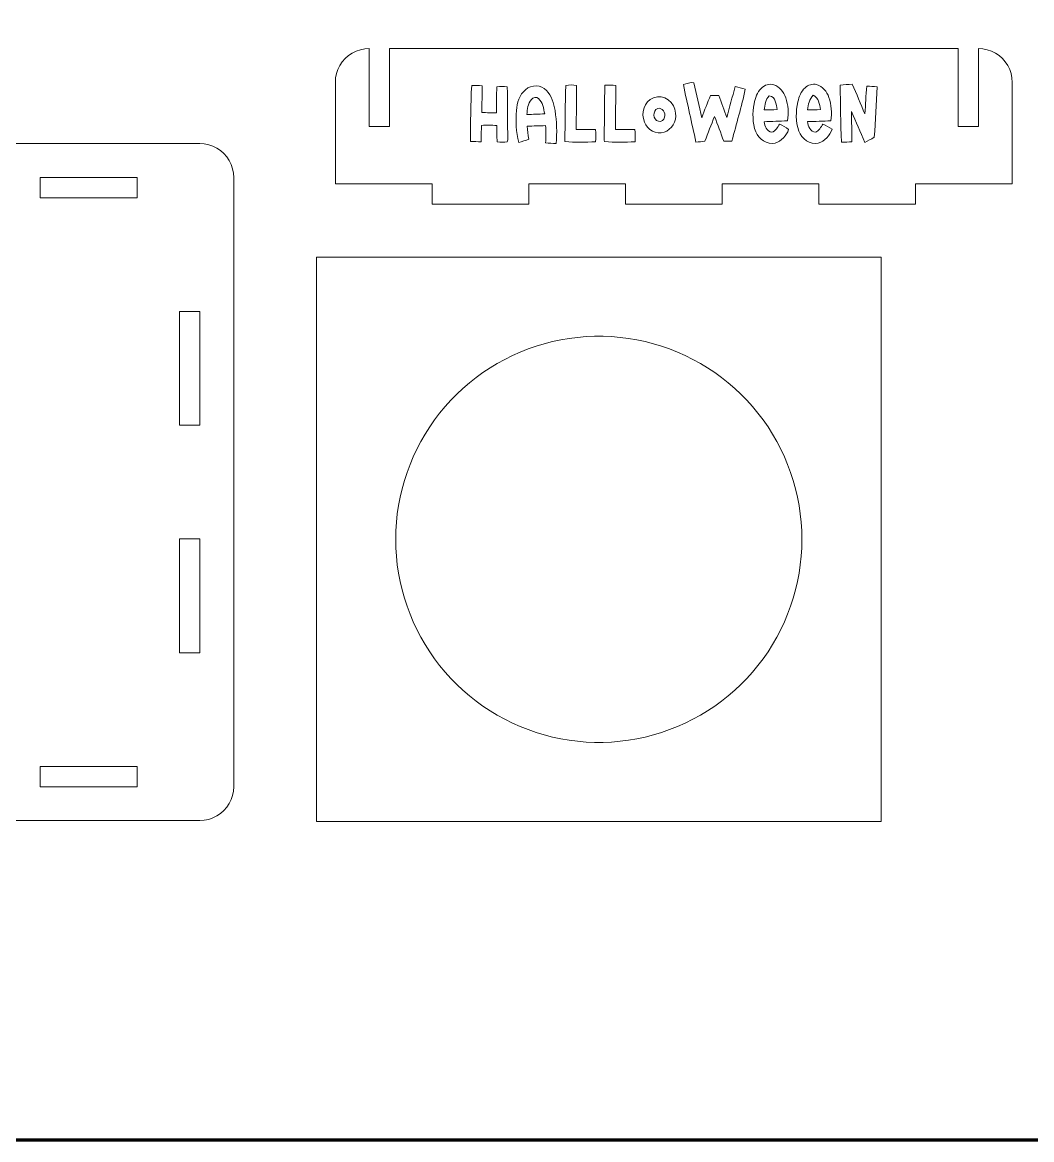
# Model space of a CAD drawing. Header units: centimetres. Extents: x 3.2 to 56.2, y -80.4 to -3.5.
# Drawn here: x 26.67 to 42.07, y -80.39 to -63.33 of the extents above; entities that cross this region are included whole.
import ezdxf

# ---------------------------------------------------------------- set-up
doc = ezdxf.new("R2010")
doc.units = ezdxf.units.CM
doc.header["$MEASUREMENT"] = 0

msp = doc.modelspace()

# ---------------------------------------------------------------- linework, layer by layer
at = {"color": 250, "lineweight": 18, "true_color": 0x231f20}
for points in [[(41.395, -63.749), (41.459, -63.771), (41.52, -63.8), (41.576, -63.838), (41.627, -63.883), (41.671, -63.933), (41.709, -63.99), (41.739, -64.05), (41.76, -64.114), (41.773, -64.18), (41.778, -64.248), (41.778, -65.798), (40.302, -65.798), (40.302, -66.108), (38.826, -66.108), (38.826, -65.798), (37.349, -65.798), (37.349, -66.108), (35.873, -66.108), (35.873, -65.798), (34.397, -65.798), (34.397, -66.108), (32.921, -66.108), (32.921, -65.798), (31.445, -65.798), (31.445, -64.248), (31.449, -64.18), (31.462, -64.114), (31.484, -64.05), (31.514, -63.99), (31.551, -63.933), (31.596, -63.883), (31.647, -63.838), (31.703, -63.8), (31.764, -63.771), (31.828, -63.749), (31.894, -63.736), (31.961, -63.731), (31.961, -64.92), (32.271, -64.92), (32.271, -63.731), (40.951, -63.731), (40.951, -64.92), (41.261, -64.92), (41.261, -63.731), (41.329, -63.736), (41.395, -63.749)], [(29.895, -74.999), (29.895, -65.699), (29.89, -65.631), (29.877, -65.565), (29.855, -65.501), (29.825, -65.44), (29.788, -65.384), (29.743, -65.333), (29.692, -65.289), (29.636, -65.251), (29.576, -65.221), (29.512, -65.2), (29.445, -65.187), (29.378, -65.182), (20.078, -65.182)], [(26.942, -65.699), (28.418, -65.699), (28.418, -66.009), (26.942, -66.009), (26.942, -65.699), (26.942, -65.699)], [(31.158, -75.532), (39.776, -75.532), (39.776, -66.914), (31.158, -66.914), (31.158, -75.532), (31.158, -75.532)], [(29.068, -69.481), (29.378, -69.481), (29.378, -67.745), (29.068, -67.745), (29.068, -69.481), (29.068, -69.481)], [(35.92, -74.29), (35.791, -74.306), (35.662, -74.317), (35.532, -74.322), (35.402, -74.322), (35.272, -74.317), (35.143, -74.306), (35.014, -74.29), (34.886, -74.268), (34.759, -74.241), (34.633, -74.209), (34.509, -74.171), (34.386, -74.128), (34.266, -74.081), (34.147, -74.028), (34.031, -73.97), (33.917, -73.908), (33.806, -73.84), (33.698, -73.768), (33.593, -73.692), (33.491, -73.611), (33.393, -73.527), (33.298, -73.438), (33.207, -73.345), (33.12, -73.248), (33.037, -73.148), (32.959, -73.045), (32.885, -72.938), (32.815, -72.829), (32.75, -72.716), (32.69, -72.601), (32.635, -72.484), (32.585, -72.364), (32.539, -72.242), (32.499, -72.119), (32.464, -71.994), (32.435, -71.867), (32.41, -71.74), (32.391, -71.611), (32.378, -71.482), (32.37, -71.353), (32.367, -71.223), (32.37, -71.093), (32.378, -70.963), (32.391, -70.834), (32.41, -70.706), (32.435, -70.578), (32.464, -70.452), (32.499, -70.327), (32.539, -70.203), (32.585, -70.082), (32.635, -69.962), (32.69, -69.845), (32.75, -69.729), (32.815, -69.617), (32.885, -69.507), (32.959, -69.401), (33.037, -69.297), (33.12, -69.197), (33.207, -69.101), (33.298, -69.008), (33.393, -68.919), (33.491, -68.834), (33.593, -68.754), (33.698, -68.677), (33.806, -68.605), (33.917, -68.538), (34.031, -68.476), (34.147, -68.418), (34.266, -68.365), (34.386, -68.317), (34.509, -68.275), (34.633, -68.237), (34.759, -68.205), (34.886, -68.178), (35.014, -68.156), (35.143, -68.14), (35.272, -68.129), (35.402, -68.124), (35.532, -68.124), (35.662, -68.129), (35.791, -68.14), (35.92, -68.156), (36.048, -68.178), (36.175, -68.205), (36.301, -68.237), (36.425, -68.275), (36.547, -68.317), (36.668, -68.365), (36.787, -68.418), (36.903, -68.476), (37.017, -68.538), (37.128, -68.605), (37.236, -68.677), (37.341, -68.754), (37.443, -68.834), (37.541, -68.919), (37.636, -69.008), (37.727, -69.101), (37.814, -69.197), (37.896, -69.297), (37.975, -69.401), (38.049, -69.507), (38.119, -69.617), (38.183, -69.729), (38.244, -69.845), (38.299, -69.962), (38.349, -70.082), (38.394, -70.203), (38.435, -70.327), (38.47, -70.452), (38.499, -70.578), (38.523, -70.706), (38.542, -70.834), (38.556, -70.963), (38.564, -71.093), (38.567, -71.223), (38.564, -71.353), (38.556, -71.482), (38.542, -71.611), (38.523, -71.74), (38.499, -71.867), (38.47, -71.994), (38.435, -72.119), (38.394, -72.242), (38.349, -72.364), (38.299, -72.484), (38.244, -72.601), (38.183, -72.716), (38.119, -72.829), (38.049, -72.938), (37.975, -73.045), (37.896, -73.148), (37.814, -73.248), (37.727, -73.345), (37.636, -73.438), (37.541, -73.527), (37.443, -73.611), (37.341, -73.692), (37.236, -73.768), (37.128, -73.84), (37.017, -73.908), (36.903, -73.97), (36.787, -74.028), (36.668, -74.081), (36.547, -74.128), (36.425, -74.171), (36.301, -74.209), (36.175, -74.241), (36.048, -74.268), (35.92, -74.29)], [(29.378, -71.217), (29.068, -71.217), (29.068, -72.953), (29.378, -72.953), (29.378, -71.217), (29.378, -71.217)], [(26.942, -74.689), (28.418, -74.689), (28.418, -74.999), (26.942, -74.999), (26.942, -74.689), (26.942, -74.689)], [(20.078, -75.515), (29.378, -75.515), (29.445, -75.511), (29.512, -75.498), (29.576, -75.476), (29.636, -75.446), (29.692, -75.409), (29.743, -75.364), (29.788, -75.313), (29.825, -75.257), (29.855, -75.196), (29.877, -75.132), (29.89, -75.066), (29.895, -74.999), (29.895, -74.999)]]:
    msp.add_lwpolyline(points, dxfattribs=at)
at = {"color": 240, "lineweight": 211, "true_color": 0xed1c24}
msp.add_open_spline([(5.311, -42.9), (5.311, -42.9), (54.087, -42.9), (54.087, -42.9), (55.253, -42.9), (56.207, -43.854), (56.207, -45.02), (56.207, -45.02), (56.207, -78.267), (56.207, -78.267), (56.207, -79.433), (55.253, -80.387), (54.087, -80.387), (54.087, -80.387), (5.311, -80.387), (5.311, -80.387), (4.145, -80.387), (3.191, -79.433), (3.191, -78.267), (3.191, -78.267), (3.191, -45.02), (3.191, -45.02), (3.191, -43.854), (4.145, -42.9), (5.311, -42.9)], degree=3, knots=[0, 0, 0, 0, 1, 1, 1, 2, 2, 2, 3, 3, 3, 4, 4, 4, 5, 5, 5, 6, 6, 6, 7, 7, 7, 8, 8, 8, 8], dxfattribs=at)
at = {"color": 140, "lineweight": 18, "true_color": 0x00adef}
for points, knots in [([(33.526, -64.296), (33.579, -64.293), (33.631, -64.296), (33.684, -64.298), (33.685, -64.435), (33.683, -64.571), (33.681, -64.708), (33.756, -64.71), (33.831, -64.712), (33.907, -64.714), (33.908, -64.58), (33.904, -64.447), (33.909, -64.313), (33.962, -64.312), (34.016, -64.306), (34.069, -64.318), (34.078, -64.553), (34.071, -64.789), (34.077, -65.024), (34.076, -65.068), (34.081, -65.113), (34.07, -65.156), (34.019, -65.161), (33.968, -65.158), (33.917, -65.157), (33.908, -65.073), (33.913, -64.988), (33.909, -64.905), (33.831, -64.901), (33.754, -64.9), (33.676, -64.904), (33.672, -64.987), (33.674, -65.07), (33.669, -65.153), (33.615, -65.154), (33.56, -65.152), (33.506, -65.148), (33.512, -64.864), (33.507, -64.579), (33.526, -64.296), (33.526, -64.296), (33.526, -64.296), (33.526, -64.296)], [0, 0, 0, 0, 1, 1, 1, 2, 2, 2, 3, 3, 3, 4, 4, 4, 5, 5, 5, 6, 6, 6, 7, 7, 7, 8, 8, 8, 9, 9, 9, 10, 10, 10, 11, 11, 11, 12, 12, 12, 13, 13, 13, 14, 14, 14, 14]), ([(34.35, -64.359), (34.437, -64.279), (34.588, -64.281), (34.668, -64.369), (34.746, -64.454), (34.779, -64.568), (34.799, -64.679), (34.825, -64.845), (34.83, -65.015), (34.815, -65.182), (34.762, -65.178), (34.708, -65.174), (34.655, -65.17), (34.656, -65.083), (34.659, -64.995), (34.655, -64.908), (34.561, -64.91), (34.467, -64.914), (34.374, -64.915), (34.379, -64.981), (34.388, -65.047), (34.398, -65.113), (34.348, -65.133), (34.297, -65.152), (34.245, -65.166), (34.202, -65.007), (34.2, -64.84), (34.21, -64.676), (34.216, -64.559), (34.255, -64.435), (34.35, -64.359), (34.35, -64.359), (34.35, -64.359), (34.35, -64.359)], [0, 0, 0, 0, 1, 1, 1, 2, 2, 2, 3, 3, 3, 4, 4, 4, 5, 5, 5, 6, 6, 6, 7, 7, 7, 8, 8, 8, 9, 9, 9, 10, 10, 10, 11, 11, 11, 11]), ([(34.962, -64.296), (35.014, -64.28), (35.074, -64.287), (35.127, -64.297), (35.129, -64.52), (35.122, -64.744), (35.12, -64.967), (35.219, -64.968), (35.318, -64.966), (35.418, -64.969), (35.421, -65.031), (35.421, -65.094), (35.418, -65.157), (35.262, -65.157), (35.105, -65.169), (34.95, -65.152), (34.95, -64.867), (34.953, -64.581), (34.962, -64.296), (34.962, -64.296), (34.962, -64.296), (34.962, -64.296)], [0, 0, 0, 0, 1, 1, 1, 2, 2, 2, 3, 3, 3, 4, 4, 4, 5, 5, 5, 6, 6, 6, 7, 7, 7, 7]), ([(35.561, -64.288), (35.617, -64.288), (35.672, -64.289), (35.727, -64.293), (35.727, -64.518), (35.72, -64.743), (35.72, -64.967), (35.819, -64.968), (35.918, -64.967), (36.017, -64.968), (36.021, -65.031), (36.021, -65.093), (36.019, -65.156), (35.864, -65.157), (35.709, -65.17), (35.555, -65.152), (35.544, -65.124), (35.548, -65.093), (35.548, -65.063), (35.553, -64.805), (35.552, -64.546), (35.561, -64.288), (35.561, -64.288), (35.561, -64.288), (35.561, -64.288)], [0, 0, 0, 0, 1, 1, 1, 2, 2, 2, 3, 3, 3, 4, 4, 4, 5, 5, 5, 6, 6, 6, 7, 7, 7, 8, 8, 8, 8]), ([(36.757, -64.282), (36.809, -64.271), (36.864, -64.242), (36.917, -64.253), (36.962, -64.43), (36.997, -64.609), (37.038, -64.787), (37.082, -64.673), (37.125, -64.558), (37.172, -64.446), (37.213, -64.446), (37.255, -64.446), (37.297, -64.447), (37.341, -64.558), (37.377, -64.673), (37.421, -64.785), (37.464, -64.628), (37.502, -64.469), (37.548, -64.312), (37.6, -64.324), (37.651, -64.339), (37.703, -64.353), (37.643, -64.619), (37.567, -64.88), (37.499, -65.143), (37.458, -65.145), (37.416, -65.145), (37.375, -65.145), (37.326, -65.02), (37.283, -64.894), (37.234, -64.769), (37.18, -64.893), (37.136, -65.021), (37.086, -65.146), (37.041, -65.152), (36.996, -65.157), (36.95, -65.159), (36.885, -64.867), (36.819, -64.575), (36.757, -64.282)], [0, 0, 0, 0, 1, 1, 1, 2, 2, 2, 3, 3, 3, 4, 4, 4, 5, 5, 5, 6, 6, 6, 7, 7, 7, 8, 8, 8, 9, 9, 9, 10, 10, 10, 11, 11, 11, 12, 12, 12, 13, 13, 13, 13]), ([(37.948, -64.335), (37.996, -64.287), (38.07, -64.263), (38.136, -64.284), (38.227, -64.312), (38.291, -64.395), (38.319, -64.483), (38.355, -64.595), (38.369, -64.716), (38.347, -64.832), (38.227, -64.845), (38.107, -64.84), (37.988, -64.848), (38.002, -64.914), (38.029, -64.995), (38.107, -65.008), (38.167, -64.993), (38.194, -64.93), (38.226, -64.883), (38.273, -64.909), (38.322, -64.931), (38.364, -64.966), (38.33, -65.06), (38.255, -65.145), (38.158, -65.175), (38.034, -65.203), (37.907, -65.115), (37.862, -65.002), (37.811, -64.866), (37.81, -64.715), (37.838, -64.573), (37.855, -64.487), (37.882, -64.397), (37.948, -64.335), (37.948, -64.335), (37.948, -64.335), (37.948, -64.335)], [0, 0, 0, 0, 1, 1, 1, 2, 2, 2, 3, 3, 3, 4, 4, 4, 5, 5, 5, 6, 6, 6, 7, 7, 7, 8, 8, 8, 9, 9, 9, 10, 10, 10, 11, 11, 11, 12, 12, 12, 12]), ([(38.614, -64.331), (38.661, -64.287), (38.729, -64.264), (38.791, -64.282), (38.883, -64.307), (38.948, -64.39), (38.978, -64.477), (39.016, -64.59), (39.03, -64.713), (39.009, -64.832), (38.89, -64.845), (38.77, -64.841), (38.65, -64.847), (38.661, -64.916), (38.694, -65.003), (38.777, -65.008), (38.83, -64.985), (38.856, -64.93), (38.885, -64.883), (38.934, -64.908), (38.982, -64.934), (39.029, -64.962), (38.989, -65.056), (38.919, -65.146), (38.817, -65.176), (38.691, -65.202), (38.561, -65.11), (38.52, -64.992), (38.468, -64.849), (38.472, -64.691), (38.505, -64.543), (38.523, -64.465), (38.552, -64.385), (38.614, -64.331), (38.614, -64.331), (38.614, -64.331), (38.614, -64.331)], [0, 0, 0, 0, 1, 1, 1, 2, 2, 2, 3, 3, 3, 4, 4, 4, 5, 5, 5, 6, 6, 6, 7, 7, 7, 8, 8, 8, 9, 9, 9, 10, 10, 10, 11, 11, 11, 12, 12, 12, 12]), ([(39.153, -64.289), (39.213, -64.283), (39.273, -64.28), (39.334, -64.277), (39.403, -64.425), (39.462, -64.577), (39.528, -64.726), (39.539, -64.586), (39.543, -64.445), (39.556, -64.305), (39.609, -64.307), (39.663, -64.311), (39.716, -64.317), (39.702, -64.573), (39.693, -64.83), (39.669, -65.086), (39.623, -65.114), (39.576, -65.141), (39.527, -65.163), (39.457, -65.007), (39.394, -64.848), (39.323, -64.693), (39.321, -64.847), (39.331, -65), (39.331, -65.154), (39.277, -65.158), (39.223, -65.159), (39.17, -65.158), (39.16, -64.869), (39.151, -64.579), (39.153, -64.289), (39.153, -64.289), (39.153, -64.289), (39.153, -64.289)], [0, 0, 0, 0, 1, 1, 1, 2, 2, 2, 3, 3, 3, 4, 4, 4, 5, 5, 5, 6, 6, 6, 7, 7, 7, 8, 8, 8, 9, 9, 9, 10, 10, 10, 11, 11, 11, 11]), ([(34.437, -64.51), (34.382, -64.572), (34.375, -64.66), (34.37, -64.74), (34.46, -64.735), (34.551, -64.732), (34.641, -64.727), (34.623, -64.645), (34.611, -64.553), (34.547, -64.494), (34.514, -64.463), (34.463, -64.478), (34.437, -64.51), (34.437, -64.51), (34.437, -64.51), (34.437, -64.51)], [0, 0, 0, 0, 1, 1, 1, 2, 2, 2, 3, 3, 3, 4, 4, 4, 5, 5, 5, 5]), ([(36.301, -64.483), (36.458, -64.413), (36.631, -64.557), (36.638, -64.717), (36.655, -64.84), (36.583, -64.971), (36.462, -65.008), (36.34, -65.054), (36.208, -64.967), (36.163, -64.853), (36.107, -64.72), (36.159, -64.537), (36.301, -64.483), (36.301, -64.483), (36.301, -64.483), (36.301, -64.483)], [0, 0, 0, 0, 1, 1, 1, 2, 2, 2, 3, 3, 3, 4, 4, 4, 5, 5, 5, 5]), ([(38.068, -64.454), (38.009, -64.509), (38.006, -64.594), (37.991, -64.668), (38.058, -64.667), (38.124, -64.665), (38.19, -64.663), (38.175, -64.588), (38.166, -64.461), (38.068, -64.454), (38.068, -64.454), (38.068, -64.454), (38.068, -64.454)], [0, 0, 0, 0, 1, 1, 1, 2, 2, 2, 3, 3, 3, 4, 4, 4, 4]), ([(38.652, -64.668), (38.719, -64.667), (38.785, -64.665), (38.851, -64.663), (38.839, -64.58), (38.822, -64.483), (38.737, -64.442), (38.678, -64.503), (38.664, -64.588), (38.652, -64.668), (38.652, -64.668), (38.652, -64.668), (38.652, -64.668)], [0, 0, 0, 0, 1, 1, 1, 2, 2, 2, 3, 3, 3, 4, 4, 4, 4]), ([(36.366, -64.646), (36.281, -64.675), (36.291, -64.82), (36.377, -64.842), (36.421, -64.856), (36.462, -64.819), (36.47, -64.777), (36.493, -64.715), (36.436, -64.626), (36.366, -64.646), (36.366, -64.646), (36.366, -64.646), (36.366, -64.646)], [0, 0, 0, 0, 1, 1, 1, 2, 2, 2, 3, 3, 3, 4, 4, 4, 4])]:
    msp.add_open_spline(points, degree=3, knots=knots, dxfattribs=at)

doc.saveas('drawing.dxf')
